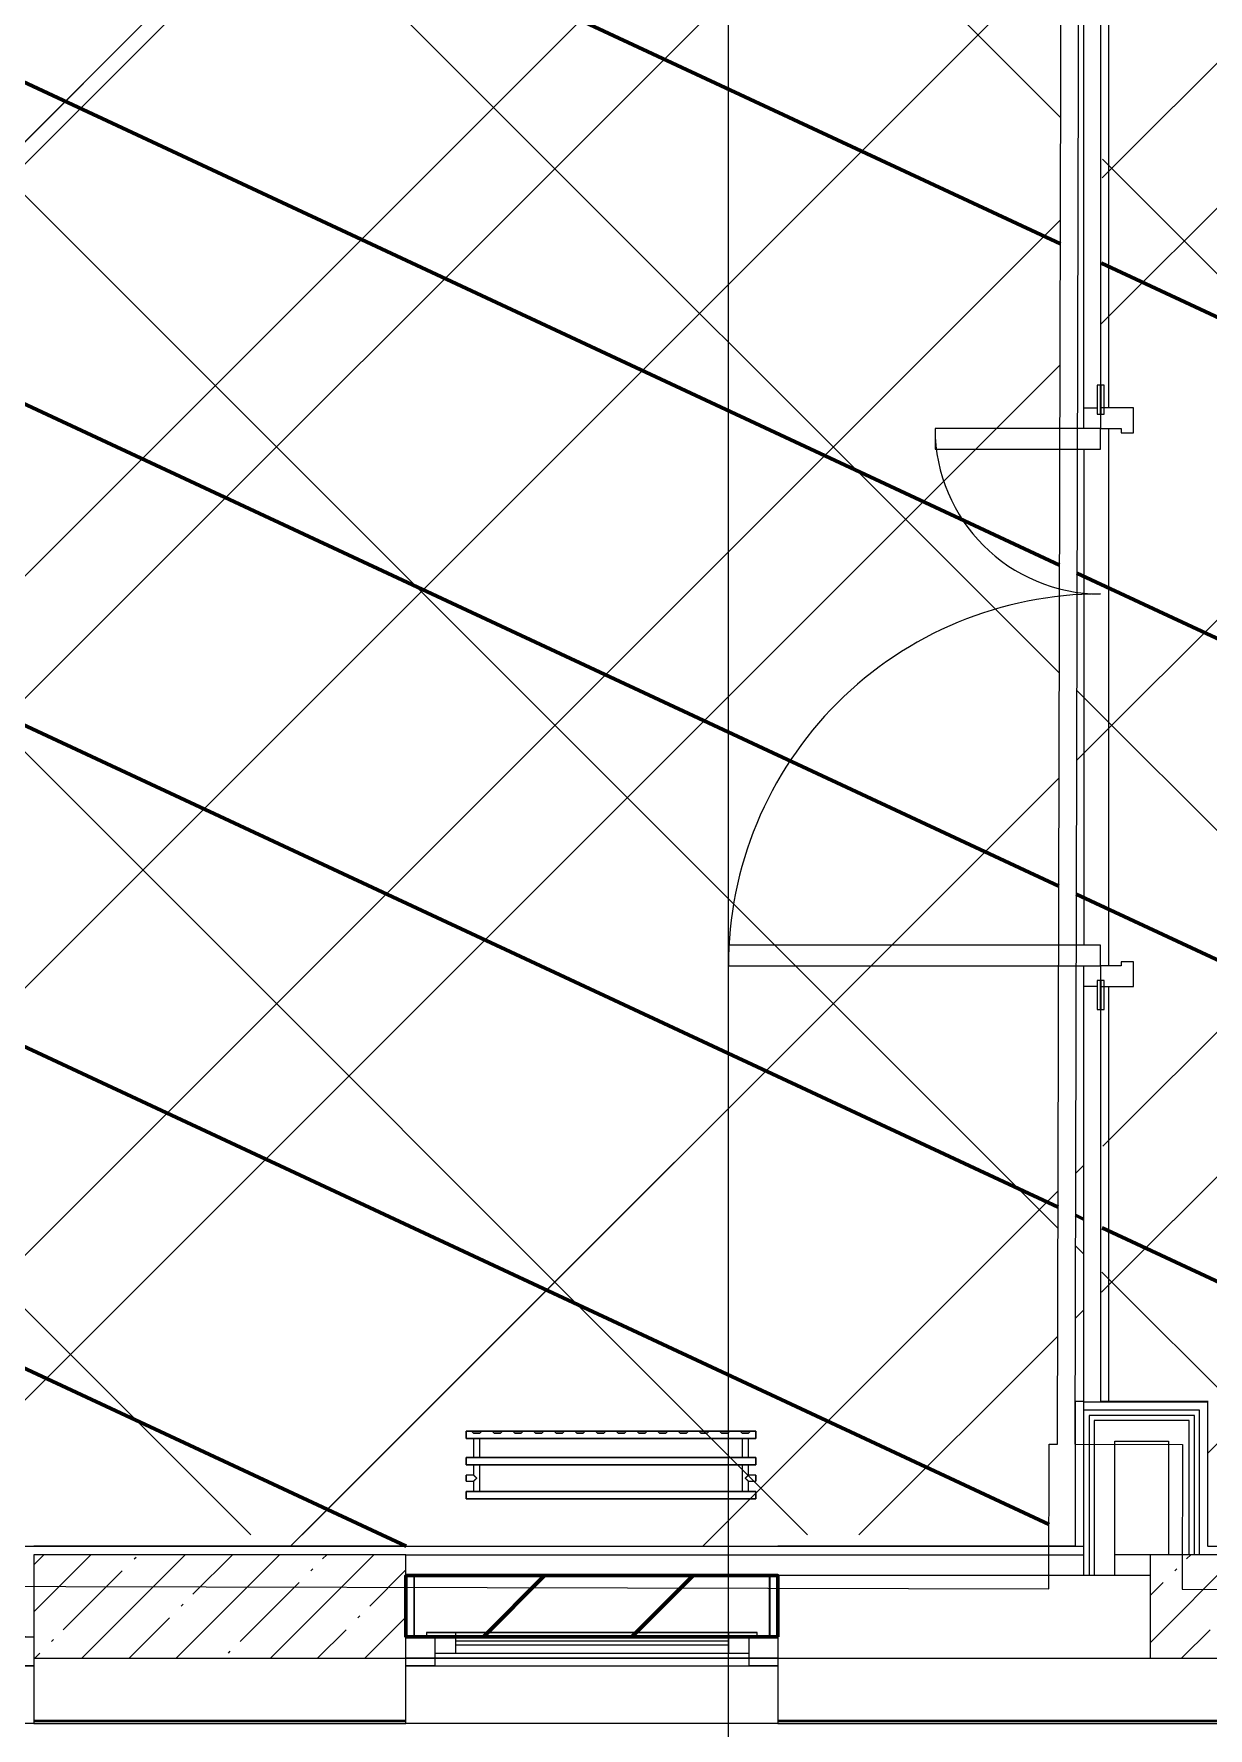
# Model space of a CAD drawing. Header units: millimetres. Extents: x -164500 to 426394, y -23753 to 102118.
# Drawn here: x 99095 to 101935, y -405 to 3694 of the extents above; entities that cross this region are included whole.
import ezdxf

# ---------------------------------------------------------------- set-up
doc = ezdxf.new("R2010")
doc.units = ezdxf.units.MM
for name, color, linetype, lineweight in [('0) шлифовка', 5, 'Continuous', 60), ('179 подоконники', 5, 'Continuous', 60), ('5.2) Л-1 Линолеум', 100, 'Continuous', 30), ('A-FLOR', 7, 'Continuous', 9), ('A-GLAZ', 7, 'Continuous', 9), ('A-GLAZ-1', 7, 'Continuous', 5), ('S-COLS-1', 7, 'Continuous', 5), ('Оси', 7, 'Continuous', 9)]:
    doc.layers.add(name, color=color, linetype=linetype, lineweight=lineweight)
doc.layers.add('2) защита вин плитк', color=6, linetype='Continuous')
doc.layers.add('3.2.1) Нал-ой пол 4 вып', color=3, linetype='Continuous')
for name, color, linetype, lineweight, true_color in [('A-DOOR-1', 7, 'Continuous', 5, 0xc0c0c0), ('A-DOOR-FRAM-1', 7, 'Continuous', 5, 0xc0c0c0), ('M-EQPM-1', 7, 'Continuous', 9, 0xb2b2b2)]:
    doc.layers.add(name, color=color, linetype=linetype, lineweight=lineweight, true_color=true_color)

# ---------------------------------------------------------------- blocks, each defined once
blk = doc.blocks.new('120_Окно_СКБ_1Ст - 120_Окно_СКБ_1Ст 900х2500_h_ с форточкой-22876038-Объем проектирования 1 этажа')
at = {"layer": 'A-GLAZ'}
for p, q in [((-450, -127), (-450, -57)), ((-450, -57), (-380, -57)), ((-380, -57), (-380, -127)), ((380, -127), (380, -57)), ((380, -57), (450, -57)), ((450, -57), (450, -127)), ((380, -87), (-380, -87)), ((-380, -87), (-380, -127)), ((-330, -137), (-330, -87)), ((330, -137), (330, -87)), ((380, -127), (380, -87)), ((-380, -127), (-450, -127)), ((-380, -127), (-400, -127)), ((-400, -127), (-400, -137)), ((-400, -137), (400, -137)), ((400, -137), (-400, -137)), ((450, -127), (380, -127)), ((400, -127), (380, -127)), ((400, -137), (400, -127))]:
    blk.add_line(p, q, dxfattribs=at)
at = {"layer": 'A-GLAZ-1'}
for p, q in [((450, -57), (-450, -57)), ((-330, -107), (330, -107)), ((330, -117), (-330, -117)), ((-430, -127), (-400, -127)), ((400, -127), (430, -127))]:
    blk.add_line(p, q, dxfattribs=at)
blk = doc.blocks.new('BSC_Колонна _Прямоугольная - 250х900-23282983-Объем проектирования 1 этажа')
at = {"layer": 'S-COLS-1'}
h = blk.add_hatch(dxfattribs=at)
h.set_pattern_fill('FP_91', color=256, style=0, pattern_type=2)
h.set_pattern_definition([(45, (-99480, -25), (-114.04925, 114.04925), []), (45, (-99365.95, -25), (-114.04925, 114.04925), [201.613, -40.323, 6.706, -33.617])])
h.paths.add_polyline_path([(450, -125), (450, 125), (-450, 125), (-450, -125)])
for p, q in [((450, 125), (-450, 125)), ((-450, 125), (-450, -125)), ((450, -125), (450, 125)), ((-450, -125), (450, -125))]:
    blk.add_line(p, q, dxfattribs=at)
blk = doc.blocks.new('BSC_Колонна _Прямоугольная - 250х900-V84-Объем проектирования 1 этажа')
at = {"layer": 'S-COLS-1'}
h = blk.add_hatch(dxfattribs=at)
h.set_pattern_fill('FP_99', color=256, style=0, pattern_type=2)
h.set_pattern_definition([(45, (-102180, -25), (-114.04925, 114.04925), []), (45, (-102065.95, -25), (-114.04925, 114.04925), [201.613, -40.323, 6.706, -33.617])])
h.paths.add_polyline_path([(450, -125), (450, 125), (-450, 125), (-450, -125)])
for p, q in [((450, 125), (-450, 125)), ((-450, 125), (-450, -125)), ((450, -125), (450, 125)), ((-450, -125), (450, -125))]:
    blk.add_line(p, q, dxfattribs=at)
blk = doc.blocks.new('110_Дверь_СКБ_2Ст - Д-5_п__в составе перегородки _не входит в спец__-32680960-Объем проектирования 1 этажа')
at = {"layer": 'A-DOOR-1'}
for p, q in [((-637.5, 900.5), (-637.5, 0.5)), ((-587.5, 900.5), (-637.5, 900.5)), ((-587.5, 0.5), (-587.5, 900.5)), ((662.5, 400.5), (612.5, 400.5)), ((612.5, 400.5), (612.5, 0.5)), ((662.5, 0.5), (662.5, 400.5)), ((-637.5, 0.5), (-587.5, 0.5)), ((612.5, 0.5), (662.5, 0.5))]:
    blk.add_line(p, q, dxfattribs=at)
for centre, radius, start, end in [((-637.5, 0.5), 900, 0, 90), ((662.5, 0.5), 400, 90, 180)]:
    blk.add_arc(centre, radius, start, end, dxfattribs=at)
at = {"layer": 'A-DOOR-FRAM-1'}
for p, q in [((-672.5, 8.5), (-742.5, 8.5)), ((-742.5, 8.5), (-742.5, 0.5)), ((-742.5, 0.5), (-672.5, 0.5)), ((-637.5, 0.5), (-687.5, 0.5)), ((-687.5, 0.5), (-687.5, -79.5)), ((-672.5, 0.5), (-687.5, 0.5)), ((-687.5, 0.5), (-687.5, -0.5)), ((-672.5, 0.5), (-672.5, 8.5)), ((-672.5, -0.5), (-672.5, 0.5)), ((-637.5, -49.5), (-637.5, 0.5)), ((662.5, 0.5), (662.5, -49.5)), ((712.5, 0.5), (662.5, 0.5)), ((767.5, 8.5), (697.5, 8.5)), ((697.5, 8.5), (697.5, 0.5)), ((712.5, 0.5), (697.5, 0.5)), ((697.5, 0.5), (697.5, -0.5)), ((697.5, 0.5), (767.5, 0.5)), ((712.5, -79.5), (712.5, 0.5)), ((712.5, -0.5), (712.5, 0.5)), ((767.5, 0.5), (767.5, 8.5)), ((-672.5, -0.5), (-742.5, -0.5)), ((-742.5, -0.5), (-742.5, -8.5)), ((-742.5, -8.5), (-672.5, -8.5)), ((-687.5, -0.5), (-672.5, -0.5)), ((-672.5, -8.5), (-672.5, -0.5)), ((697.5, -0.5), (712.5, -0.5)), ((767.5, -0.5), (697.5, -0.5)), ((697.5, -0.5), (697.5, -8.5)), ((697.5, -8.5), (767.5, -8.5)), ((767.5, -8.5), (767.5, -0.5)), ((-687.5, -79.5), (-627.5, -79.5)), ((-627.5, -49.5), (-637.5, -49.5)), ((-627.5, -79.5), (-627.5, -49.5)), ((662.5, -49.5), (652.5, -49.5)), ((652.5, -49.5), (652.5, -79.5)), ((652.5, -79.5), (712.5, -79.5))]:
    blk.add_line(p, q, dxfattribs=at)
blk = doc.blocks.new('radiator_prado_classic_z_tip_30_po exemplyaru - Classic Z Тип 30-300-V234-Объем проектирования 1 этажа')
at = {"layer": 'M-EQPM-1'}
for p, q in [((0, 228), (0, 210)), ((700, 228), (0, 228)), ((0, 210), (0, 228)), ((0, 228), (12.5, 228)), ((0, 210), (700, 210)), ((17.8, 210), (0, 210)), ((12.5, 228), (37.5, 228)), ((37.5, 228), (12.5, 228)), ((12.5, 228), (37.5, 228)), ((12.5, 228), (17.5, 223)), ((12.5, 228), (17.5, 223)), ((32.5, 223), (17.5, 223)), ((17.5, 223), (32.5, 223)), ((17.5, 210), (17.5, 164)), ((17.5, 210), (17.5, 164)), ((17.8, 210), (17.5, 210)), ((17.5, 210), (17.8, 210)), ((17.8, 210), (17.5, 210)), ((17.5, 210), (32.5, 210)), ((32.2, 210), (17.8, 210)), ((17.8, 210), (32.2, 210)), ((32.2, 210), (17.8, 210)), ((32.5, 210), (32.2, 210)), ((32.2, 210), (32.5, 210)), ((32.5, 210), (32.2, 210)), ((667.8, 210), (32.2, 210)), ((32.5, 223), (37.5, 228)), ((37.5, 228), (32.5, 223)), ((32.5, 164), (32.5, 210)), ((32.5, 164), (32.5, 210)), ((37.5, 228), (62.5, 228)), ((62.5, 228), (87.5, 228)), ((87.5, 228), (62.5, 228)), ((62.5, 228), (87.5, 228)), ((62.5, 228), (67.5, 223)), ((62.5, 228), (67.5, 223)), ((82.5, 223), (67.5, 223)), ((67.5, 223), (82.5, 223)), ((82.5, 223), (87.5, 228)), ((87.5, 228), (82.5, 223)), ((87.5, 228), (112.5, 228)), ((112.5, 228), (137.5, 228)), ((137.5, 228), (112.5, 228)), ((112.5, 228), (137.5, 228)), ((112.5, 228), (117.5, 223)), ((112.5, 228), (117.5, 223)), ((132.5, 223), (117.5, 223)), ((117.5, 223), (132.5, 223)), ((132.5, 223), (137.5, 228)), ((137.5, 228), (132.5, 223)), ((137.5, 228), (162.5, 228)), ((162.5, 228), (187.5, 228)), ((187.5, 228), (162.5, 228)), ((162.5, 228), (187.5, 228)), ((162.5, 228), (167.5, 223)), ((162.5, 228), (167.5, 223)), ((182.5, 223), (167.5, 223)), ((167.5, 223), (182.5, 223)), ((182.5, 223), (187.5, 228)), ((187.5, 228), (182.5, 223)), ((187.5, 228), (212.5, 228)), ((212.5, 228), (237.5, 228)), ((237.5, 228), (212.5, 228)), ((212.5, 228), (237.5, 228)), ((212.5, 228), (217.5, 223)), ((212.5, 228), (217.5, 223)), ((232.5, 223), (217.5, 223)), ((217.5, 223), (232.5, 223)), ((232.5, 223), (237.5, 228)), ((237.5, 228), (232.5, 223)), ((237.5, 228), (262.5, 228)), ((262.5, 228), (287.5, 228)), ((287.5, 228), (262.5, 228)), ((262.5, 228), (287.5, 228)), ((262.5, 228), (267.5, 223)), ((262.5, 228), (267.5, 223)), ((282.5, 223), (267.5, 223)), ((267.5, 223), (282.5, 223)), ((282.5, 223), (287.5, 228)), ((287.5, 228), (282.5, 223)), ((287.5, 228), (312.5, 228)), ((312.5, 228), (337.5, 228)), ((337.5, 228), (312.5, 228)), ((312.5, 228), (337.5, 228)), ((312.5, 228), (317.5, 223)), ((312.5, 228), (317.5, 223)), ((332.5, 223), (317.5, 223)), ((317.5, 223), (332.5, 223)), ((332.5, 223), (337.5, 228)), ((337.5, 228), (332.5, 223)), ((337.5, 228), (362.5, 228)), ((362.5, 228), (387.5, 228)), ((387.5, 228), (362.5, 228)), ((362.5, 228), (387.5, 228)), ((362.5, 228), (367.5, 223)), ((362.5, 228), (367.5, 223)), ((382.5, 223), (367.5, 223)), ((367.5, 223), (382.5, 223)), ((382.5, 223), (387.5, 228)), ((387.5, 228), (382.5, 223)), ((387.5, 228), (412.5, 228)), ((412.5, 228), (437.5, 228)), ((437.5, 228), (412.5, 228)), ((412.5, 228), (437.5, 228)), ((412.5, 228), (417.5, 223)), ((412.5, 228), (417.5, 223)), ((432.5, 223), (417.5, 223)), ((417.5, 223), (432.5, 223)), ((432.5, 223), (437.5, 228)), ((437.5, 228), (432.5, 223)), ((437.5, 228), (462.5, 228)), ((462.5, 228), (487.5, 228)), ((487.5, 228), (462.5, 228)), ((462.5, 228), (487.5, 228)), ((462.5, 228), (467.5, 223)), ((462.5, 228), (467.5, 223)), ((482.5, 223), (467.5, 223)), ((467.5, 223), (482.5, 223)), ((482.5, 223), (487.5, 228)), ((487.5, 228), (482.5, 223)), ((487.5, 228), (512.5, 228)), ((512.5, 228), (537.5, 228)), ((537.5, 228), (512.5, 228)), ((512.5, 228), (537.5, 228)), ((512.5, 228), (517.5, 223)), ((512.5, 228), (517.5, 223)), ((532.5, 223), (517.5, 223)), ((517.5, 223), (532.5, 223)), ((532.5, 223), (537.5, 228)), ((537.5, 228), (532.5, 223)), ((537.5, 228), (562.5, 228)), ((562.5, 228), (587.5, 228)), ((587.5, 228), (562.5, 228)), ((562.5, 228), (587.5, 228)), ((562.5, 228), (567.5, 223)), ((562.5, 228), (567.5, 223)), ((582.5, 223), (567.5, 223)), ((567.5, 223), (582.5, 223)), ((582.5, 223), (587.5, 228)), ((587.5, 228), (582.5, 223)), ((587.5, 228), (612.5, 228)), ((612.5, 228), (637.5, 228)), ((637.5, 228), (612.5, 228)), ((612.5, 228), (637.5, 228)), ((612.5, 228), (617.5, 223)), ((612.5, 228), (617.5, 223)), ((632.5, 223), (617.5, 223)), ((617.5, 223), (632.5, 223)), ((632.5, 223), (637.5, 228)), ((637.5, 228), (632.5, 223)), ((637.5, 228), (662.5, 228)), ((662.5, 228), (687.5, 228)), ((687.5, 228), (662.5, 228)), ((662.5, 228), (687.5, 228)), ((662.5, 228), (667.5, 223)), ((662.5, 228), (667.5, 223)), ((682.5, 223), (667.5, 223)), ((667.5, 223), (682.5, 223)), ((667.5, 210), (667.5, 164)), ((667.5, 210), (667.5, 164)), ((667.8, 210), (667.5, 210)), ((667.5, 210), (682.5, 210)), ((667.8, 210), (667.5, 210)), ((667.5, 210), (667.8, 210)), ((682.2, 210), (667.8, 210)), ((682.2, 210), (667.8, 210)), ((667.8, 210), (682.2, 210)), ((682.5, 210), (682.2, 210)), ((682.5, 210), (682.2, 210)), ((682.2, 210), (682.5, 210)), ((700, 210), (682.2, 210)), ((682.5, 223), (687.5, 228)), ((687.5, 228), (682.5, 223)), ((682.5, 164), (682.5, 210)), ((682.5, 164), (682.5, 210)), ((687.5, 228), (700, 228)), ((700, 210), (700, 228)), ((700, 228), (700, 210)), ((700, 164), (0, 164)), ((0, 164), (0, 146)), ((0, 146), (0, 164)), ((0, 164), (17.8, 164)), ((17.8, 164), (17.5, 164)), ((17.5, 164), (17.8, 164)), ((17.8, 164), (17.5, 164)), ((17.5, 164), (32.5, 164)), ((32.2, 164), (17.8, 164)), ((17.8, 164), (32.2, 164)), ((32.2, 164), (17.8, 164)), ((32.5, 164), (32.2, 164)), ((32.2, 164), (32.5, 164)), ((32.5, 164), (32.2, 164)), ((32.2, 164), (667.8, 164)), ((667.8, 164), (667.5, 164)), ((667.5, 164), (682.5, 164)), ((667.8, 164), (667.5, 164)), ((667.5, 164), (667.8, 164)), ((682.2, 164), (667.8, 164)), ((682.2, 164), (667.8, 164)), ((667.8, 164), (682.2, 164)), ((682.5, 164), (682.2, 164)), ((682.5, 164), (682.2, 164)), ((682.2, 164), (682.5, 164)), ((682.2, 164), (700, 164)), ((700, 146), (700, 164)), ((700, 164), (700, 146)), ((0, 146), (700, 146)), ((18.5, 146), (0, 146)), ((17.5, 146), (17.5, 121.5)), ((17.5, 146), (17.5, 121.5)), ((17.5, 146), (18.5, 146)), ((18.5, 146), (17.5, 146)), ((17.5, 146), (18.5, 146)), ((32.5, 146), (17.5, 146)), ((18.5, 146), (32.2, 146)), ((32.2, 146), (18.5, 146)), ((18.5, 146), (32.2, 146)), ((32.2, 146), (32.5, 146)), ((32.5, 146), (32.2, 146)), ((32.2, 146), (32.5, 146)), ((667.8, 146), (32.2, 146)), ((32.5, 82), (32.5, 146)), ((32.5, 82), (32.5, 146)), ((667.5, 146), (667.5, 82)), ((667.5, 146), (667.5, 82)), ((667.5, 146), (667.8, 146)), ((682.5, 146), (667.5, 146)), ((667.5, 146), (667.8, 146)), ((667.8, 146), (667.5, 146)), ((667.8, 146), (681.5, 146)), ((667.8, 146), (681.5, 146)), ((681.5, 146), (667.8, 146)), ((681.5, 146), (682.5, 146)), ((681.5, 146), (682.5, 146)), ((682.5, 146), (681.5, 146)), ((700, 146), (681.5, 146)), ((682.5, 121.5), (682.5, 146)), ((682.5, 121.5), (682.5, 146)), ((17.5, 121.5), (0, 121.5)), ((17.5, 121.5), (0, 121.5)), ((0, 121.5), (0, 120.5)), ((0, 106.5), (0, 121.5)), ((0, 120.5), (0, 107.5)), ((0, 120.5), (0, 119.3)), ((0, 114), (0, 120.5)), ((0, 120.5), (0, 120.5)), ((0, 119.3), (0, 117.8)), ((0, 117.8), (0, 114)), ((0, 114), (0, 110.3)), ((0, 107.5), (0, 114)), ((0, 110.3), (0, 108.7)), ((0, 108.7), (0, 107.5)), ((0, 107.5), (0, 106.5)), ((0, 107.5), (0, 107.5)), ((0, 106.5), (17.5, 106.5)), ((0, 106.5), (17.5, 106.5)), ((700, 82), (0, 82)), ((0, 82), (0, 64)), ((0, 64), (0, 82)), ((0, 82), (18.5, 82)), ((17.5, 106.5), (17.5, 82)), ((17.5, 106.5), (17.5, 82)), ((18.5, 82), (17.5, 82)), ((17.5, 82), (18.5, 82)), ((18.5, 82), (17.5, 82)), ((17.5, 82), (32.5, 82)), ((32.2, 82), (18.5, 82)), ((18.5, 82), (32.2, 82)), ((32.2, 82), (18.5, 82)), ((32.5, 82), (32.2, 82)), ((32.2, 82), (32.5, 82)), ((32.5, 82), (32.2, 82)), ((32.2, 82), (667.8, 82)), ((667.8, 82), (667.5, 82)), ((667.5, 82), (682.5, 82)), ((667.8, 82), (667.5, 82)), ((667.5, 82), (667.8, 82)), ((681.5, 82), (667.8, 82)), ((681.5, 82), (667.8, 82)), ((667.8, 82), (681.5, 82)), ((682.5, 82), (681.5, 82)), ((682.5, 82), (681.5, 82)), ((681.5, 82), (682.5, 82)), ((681.5, 82), (700, 82)), ((700, 121.5), (682.5, 121.5)), ((700, 121.5), (682.5, 121.5)), ((682.5, 82), (682.5, 106.5)), ((682.5, 106.5), (700, 106.5)), ((682.5, 82), (682.5, 106.5)), ((682.5, 106.5), (700, 106.5)), ((700, 121.5), (700, 106.5)), ((700, 120.5), (700, 121.5)), ((700, 121.5), (700, 120.5)), ((700, 120.5), (700, 121.5)), ((700, 107.5), (700, 120.5)), ((700, 120.5), (700, 107.5)), ((700, 107.5), (700, 120.5)), ((700, 106.5), (700, 107.5)), ((700, 107.5), (700, 106.5)), ((700, 106.5), (700, 107.5)), ((700, 64), (700, 82)), ((700, 82), (700, 64)), ((700, 64), (0, 64)), ((0, 64), (700, 64))]:
    blk.add_line(p, q, dxfattribs=at)
for points, knots in [([(18.5, 120.5), (18.4, 120.6), (18.3, 120.7), (18.1, 120.9), (17.9, 121.1), (17.8, 121.2), (17.7, 121.3), (17.5, 121.5), (17.5, 121.5), (17.5, 121.5)], [0.7142857, 0.7142857, 0.7142857, 0.7142857, 0.75, 0.7857143, 0.8214286, 0.8571429, 0.8928571, 0.9285714, 1, 1, 1, 1]), ([(17.5, 121.5), (17.5, 121.5), (17.5, 121.5), (17.7, 121.3), (17.8, 121.2), (17.9, 121.1), (18.1, 120.9), (18.3, 120.7), (18.4, 120.6), (18.5, 120.5)], [0, 0, 0, 0, 0.0714286, 0.1071429, 0.1428571, 0.1785714, 0.2142857, 0.25, 0.2857143, 0.2857143, 0.2857143, 0.2857143]), ([(17.5, 121.5), (17.5, 121.5), (17.5, 121.5), (17.7, 121.3), (17.8, 121.2), (17.9, 121.1), (18.1, 120.9), (18.3, 120.7), (18.4, 120.6), (18.5, 120.5)], [0, 0, 0, 0, 0.0714286, 0.1071429, 0.1428571, 0.1785714, 0.2142857, 0.25, 0.2857143, 0.2857143, 0.2857143, 0.2857143]), ([(25, 114), (24.5, 114.5), (23.6, 115.4), (22.4, 116.6), (21.6, 117.4), (21.1, 117.9), (20.8, 118.2), (20.5, 118.5), (20.2, 118.8), (19.8, 119.1), (19.6, 119.4), (19.3, 119.7), (19, 120), (18.7, 120.3), (18.5, 120.5), (18.3, 120.7), (18.1, 120.9), (17.9, 121.1), (17.8, 121.2), (17.7, 121.3), (17.5, 121.5), (17.5, 121.5), (17.5, 121.5)], [0, 0, 0, 0, 0.142857, 0.285714, 0.357143, 0.392857, 0.428571, 0.464286, 0.5, 0.535714, 0.571429, 0.607143, 0.642857, 0.678571, 0.714286, 0.75, 0.785714, 0.821429, 0.857143, 0.892857, 0.928571, 1, 1, 1, 1]), ([(17.5, 106.5), (17.5, 106.5), (17.5, 106.5), (17.7, 106.7), (17.8, 106.8), (17.9, 106.9), (18.1, 107.1), (18.3, 107.3), (18.5, 107.5), (18.7, 107.7), (19, 108), (19.3, 108.3), (19.6, 108.6), (19.8, 108.9), (20.3, 109.3), (20.7, 109.7), (21.1, 110.1), (21.6, 110.6), (22.4, 111.4), (23.6, 112.6), (24.5, 113.5), (25, 114)], [0, 0, 0, 0, 0.071429, 0.107143, 0.142857, 0.178571, 0.214286, 0.25, 0.285714, 0.321429, 0.357143, 0.392857, 0.428571, 0.464286, 0.5, 0.571429, 0.607143, 0.642857, 0.714286, 0.857143, 1, 1, 1, 1]), ([(17.5, 106.5), (17.5, 106.5), (17.5, 106.5), (17.7, 106.7), (17.8, 106.8), (17.9, 106.9), (18.1, 107.1), (18.3, 107.3), (18.4, 107.4), (18.5, 107.5)], [0, 0, 0, 0, 0.0714286, 0.1071429, 0.1428571, 0.1785714, 0.2142857, 0.25, 0.2857143, 0.2857143, 0.2857143, 0.2857143]), ([(18.5, 107.5), (18.4, 107.4), (18.3, 107.3), (18.1, 107.1), (17.9, 106.9), (17.8, 106.8), (17.7, 106.7), (17.5, 106.5), (17.5, 106.5), (17.5, 106.5)], [0.7142857, 0.7142857, 0.7142857, 0.7142857, 0.75, 0.7857143, 0.8214286, 0.8571429, 0.8928571, 0.9285714, 1, 1, 1, 1]), ([(18.5, 107.5), (18.4, 107.4), (18.3, 107.3), (18.1, 107.1), (17.9, 106.9), (17.8, 106.8), (17.7, 106.7), (17.5, 106.5), (17.5, 106.5), (17.5, 106.5)], [0.7142857, 0.7142857, 0.7142857, 0.7142857, 0.75, 0.7857143, 0.8214286, 0.8571429, 0.8928571, 0.9285714, 1, 1, 1, 1]), ([(22.1, 116.9), (21.9, 117.1), (21.6, 117.4), (21.1, 117.9), (20.8, 118.2), (20.5, 118.5), (20.2, 118.8), (19.9, 119.2), (19.7, 119.3), (19.6, 119.4)], [0.2857143, 0.2857143, 0.2857143, 0.2857143, 0.3571429, 0.3928571, 0.4285714, 0.4642857, 0.5, 0.5357143, 0.5714286, 0.5714286, 0.5714286, 0.5714286]), ([(19.6, 119.4), (19.7, 119.3), (19.9, 119.2), (20.3, 118.7), (20.7, 118.3), (21.1, 117.9), (21.6, 117.4), (21.9, 117.1), (22.1, 116.9)], [0.4285714, 0.4285714, 0.4285714, 0.4285714, 0.4642857, 0.5, 0.5714286, 0.6071429, 0.6428571, 0.7142857, 0.7142857, 0.7142857, 0.7142857]), ([(19.6, 119.4), (19.7, 119.3), (19.8, 119.1), (20.3, 118.7), (20.7, 118.3), (21.1, 117.9), (21.6, 117.4), (21.9, 117.1), (22.1, 116.9)], [0.4285714, 0.4285714, 0.4285714, 0.4285714, 0.4642857, 0.5, 0.5714286, 0.6071429, 0.6428571, 0.7142857, 0.7142857, 0.7142857, 0.7142857]), ([(19.6, 108.6), (19.7, 108.7), (19.9, 108.8), (20.3, 109.3), (20.7, 109.7), (21.1, 110.1), (21.6, 110.6), (21.9, 110.9), (22.1, 111.1)], [0.4285714, 0.4285714, 0.4285714, 0.4285714, 0.4642857, 0.5, 0.5714286, 0.6071429, 0.6428571, 0.7142857, 0.7142857, 0.7142857, 0.7142857]), ([(22.1, 111.1), (21.9, 110.9), (21.6, 110.6), (21.1, 110.1), (20.8, 109.8), (20.5, 109.5), (20.2, 109.2), (19.9, 108.8), (19.7, 108.7), (19.6, 108.6)], [0.2857143, 0.2857143, 0.2857143, 0.2857143, 0.3571429, 0.3928571, 0.4285714, 0.4642857, 0.5, 0.5357143, 0.5714286, 0.5714286, 0.5714286, 0.5714286]), ([(22.1, 111.1), (21.9, 110.9), (21.6, 110.6), (21.1, 110.1), (20.8, 109.8), (20.5, 109.5), (20.2, 109.2), (19.8, 108.9), (19.7, 108.7), (19.6, 108.6)], [0.2857143, 0.2857143, 0.2857143, 0.2857143, 0.3571429, 0.3928571, 0.4285714, 0.4642857, 0.5, 0.5357143, 0.5714286, 0.5714286, 0.5714286, 0.5714286]), ([(675, 114), (675.5, 114.5), (676.4, 115.4), (677.6, 116.6), (678.4, 117.4), (678.9, 117.9), (679.2, 118.2), (679.5, 118.5), (679.8, 118.8), (680.1, 119.2), (680.4, 119.4), (680.7, 119.7), (681, 120), (681.3, 120.3), (681.5, 120.5), (681.7, 120.7), (681.9, 120.9), (682.1, 121.1), (682.2, 121.2), (682.3, 121.3), (682.5, 121.5), (682.5, 121.5), (682.5, 121.5)], [0, 0, 0, 0, 0.142857, 0.285714, 0.357143, 0.392857, 0.428571, 0.464286, 0.5, 0.535714, 0.571429, 0.607143, 0.642857, 0.678571, 0.714286, 0.75, 0.785714, 0.821429, 0.857143, 0.892857, 0.928571, 1, 1, 1, 1]), ([(682.5, 106.5), (682.5, 106.5), (682.5, 106.5), (682.3, 106.7), (682.2, 106.8), (682.1, 106.9), (681.9, 107.1), (681.7, 107.3), (681.5, 107.5), (681.3, 107.7), (681, 108), (680.7, 108.3), (680.4, 108.6), (680.1, 108.8), (679.7, 109.3), (679.3, 109.7), (678.9, 110.1), (678.4, 110.6), (677.6, 111.4), (676.4, 112.6), (675.5, 113.5), (675, 114)], [0, 0, 0, 0, 0.071429, 0.107143, 0.142857, 0.178571, 0.214286, 0.25, 0.285714, 0.321429, 0.357143, 0.392857, 0.428571, 0.464286, 0.5, 0.571429, 0.607143, 0.642857, 0.714286, 0.857143, 1, 1, 1, 1]), ([(680.4, 119.4), (680.3, 119.3), (680.1, 119.2), (679.7, 118.7), (679.3, 118.3), (678.9, 117.9), (678.4, 117.4), (678.1, 117.1), (677.9, 116.9)], [0.4285714, 0.4285714, 0.4285714, 0.4285714, 0.4642857, 0.5, 0.5714286, 0.6071429, 0.6428571, 0.7142857, 0.7142857, 0.7142857, 0.7142857]), ([(677.9, 116.9), (678.1, 117.1), (678.4, 117.4), (678.9, 117.9), (679.2, 118.2), (679.5, 118.5), (679.8, 118.8), (680.1, 119.2), (680.3, 119.3), (680.4, 119.4)], [0.2857143, 0.2857143, 0.2857143, 0.2857143, 0.3571429, 0.3928571, 0.4285714, 0.4642857, 0.5, 0.5357143, 0.5714286, 0.5714286, 0.5714286, 0.5714286]), ([(679.2, 118.2), (679.1, 118.1), (678.9, 117.9), (678.4, 117.4), (678.1, 117.1), (677.9, 116.9)], [0.5714286, 0.5714286, 0.5714286, 0.5714286, 0.6071429, 0.6428571, 0.7142857, 0.7142857, 0.7142857, 0.7142857]), ([(677.9, 111.1), (678.1, 110.9), (678.4, 110.6), (678.9, 110.1), (679.2, 109.8), (679.5, 109.5), (679.8, 109.2), (680.1, 108.8), (680.3, 108.7), (680.4, 108.6)], [0.2857143, 0.2857143, 0.2857143, 0.2857143, 0.3571429, 0.3928571, 0.4285714, 0.4642857, 0.5, 0.5357143, 0.5714286, 0.5714286, 0.5714286, 0.5714286]), ([(677.9, 111.1), (678.1, 110.9), (678.4, 110.6), (678.9, 110.1), (679.2, 109.8), (679.5, 109.5), (679.8, 109.2), (680.1, 108.8), (680.3, 108.7), (680.4, 108.6)], [0.2857143, 0.2857143, 0.2857143, 0.2857143, 0.3571429, 0.3928571, 0.4285714, 0.4642857, 0.5, 0.5357143, 0.5714286, 0.5714286, 0.5714286, 0.5714286]), ([(680.4, 108.6), (680.3, 108.7), (680.1, 108.8), (679.7, 109.3), (679.3, 109.7), (678.9, 110.1), (678.4, 110.6), (678.1, 110.9), (677.9, 111.1)], [0.4285714, 0.4285714, 0.4285714, 0.4285714, 0.4642857, 0.5, 0.5714286, 0.6071429, 0.6428571, 0.7142857, 0.7142857, 0.7142857, 0.7142857]), ([(680.4, 119.4), (680.3, 119.3), (680.1, 119.2), (679.7, 118.7), (679.4, 118.4), (679.2, 118.2)], [0.4285714, 0.4285714, 0.4285714, 0.4285714, 0.4642857, 0.5, 0.5714286, 0.5714286, 0.5714286, 0.5714286]), ([(682.5, 121.5), (682.5, 121.5), (682.5, 121.5), (682.3, 121.3), (682.2, 121.2), (682.1, 121.1), (681.9, 120.9), (681.7, 120.7), (681.6, 120.6), (681.5, 120.5)], [0, 0, 0, 0, 0.0714286, 0.1071429, 0.1428571, 0.1785714, 0.2142857, 0.25, 0.2857143, 0.2857143, 0.2857143, 0.2857143]), ([(682.5, 121.5), (682.5, 121.5), (682.5, 121.5), (682.3, 121.3), (682.2, 121.2), (682.1, 121.1), (681.9, 120.9), (681.7, 120.7), (681.6, 120.6), (681.5, 120.5)], [0, 0, 0, 0, 0.0714286, 0.1071429, 0.1428571, 0.1785714, 0.2142857, 0.25, 0.2857143, 0.2857143, 0.2857143, 0.2857143]), ([(681.5, 120.5), (681.6, 120.6), (681.7, 120.7), (681.9, 120.9), (682.1, 121.1), (682.2, 121.2), (682.3, 121.3), (682.5, 121.5), (682.5, 121.5), (682.5, 121.5)], [0.7142857, 0.7142857, 0.7142857, 0.7142857, 0.75, 0.7857143, 0.8214286, 0.8571429, 0.8928571, 0.9285714, 1, 1, 1, 1]), ([(681.5, 107.5), (681.6, 107.4), (681.7, 107.3), (681.9, 107.1), (682.1, 106.9), (682.2, 106.8), (682.3, 106.7), (682.5, 106.5), (682.5, 106.5), (682.5, 106.5)], [0.7142857, 0.7142857, 0.7142857, 0.7142857, 0.75, 0.7857143, 0.8214286, 0.8571429, 0.8928571, 0.9285714, 1, 1, 1, 1]), ([(681.5, 107.5), (681.6, 107.4), (681.7, 107.3), (681.9, 107.1), (682.1, 106.9), (682.2, 106.8), (682.3, 106.7), (682.5, 106.5), (682.5, 106.5), (682.5, 106.5)], [0.7142857, 0.7142857, 0.7142857, 0.7142857, 0.75, 0.7857143, 0.8214286, 0.8571429, 0.8928571, 0.9285714, 1, 1, 1, 1]), ([(682.5, 106.5), (682.5, 106.5), (682.5, 106.5), (682.3, 106.7), (682.2, 106.8), (682.1, 106.9), (681.9, 107.1), (681.7, 107.3), (681.6, 107.4), (681.5, 107.5)], [0, 0, 0, 0, 0.0714286, 0.1071429, 0.1428571, 0.1785714, 0.2142857, 0.25, 0.2857143, 0.2857143, 0.2857143, 0.2857143])]:
    blk.add_open_spline(points, degree=3, knots=knots, dxfattribs=at)
for points in [[(19.6, 119.4), (19.5, 119.5), (19.3, 119.7), (19, 120), (18.7, 120.3), (18.6, 120.4), (18.5, 120.5)], [(18.5, 120.5), (18.6, 120.4), (18.7, 120.3), (19, 120), (19.3, 119.7), (19.5, 119.5), (19.6, 119.4)], [(18.5, 120.5), (18.6, 120.4), (18.7, 120.3), (19, 120), (19.3, 119.7), (19.5, 119.5), (19.6, 119.4)], [(18.5, 107.5), (18.6, 107.6), (18.7, 107.7), (19, 108), (19.3, 108.3), (19.5, 108.5), (19.6, 108.6)], [(19.6, 108.6), (19.5, 108.5), (19.3, 108.3), (19, 108), (18.7, 107.7), (18.6, 107.6), (18.5, 107.5)], [(19.6, 108.6), (19.5, 108.5), (19.3, 108.3), (19, 108), (18.7, 107.7), (18.6, 107.6), (18.5, 107.5)], [(25, 114), (24.5, 114.5), (23.6, 115.4), (22.6, 116.4), (22.1, 116.9)], [(22.1, 116.9), (22.6, 116.4), (23.6, 115.4), (24.5, 114.5), (25, 114)], [(22.1, 116.9), (22.6, 116.4), (23.6, 115.4), (24.5, 114.5), (25, 114)], [(22.1, 111.1), (22.6, 111.6), (23.6, 112.6), (24.5, 113.5), (25, 114)], [(25, 114), (24.5, 113.5), (23.6, 112.6), (22.6, 111.6), (22.1, 111.1)], [(25, 114), (24.5, 113.5), (23.6, 112.6), (22.6, 111.6), (22.1, 111.1)], [(677.9, 116.9), (677.4, 116.4), (676.4, 115.4), (675.5, 114.5), (675, 114)], [(677.9, 116.9), (677.4, 116.4), (676.4, 115.4), (675.5, 114.5), (675, 114)], [(675, 114), (675.5, 114.5), (676.4, 115.4), (677.4, 116.4), (677.9, 116.9)], [(675, 114), (675.5, 113.5), (676.4, 112.6), (677.4, 111.6), (677.9, 111.1)], [(675, 114), (675.5, 113.5), (676.4, 112.6), (677.4, 111.6), (677.9, 111.1)], [(677.9, 111.1), (677.4, 111.6), (676.4, 112.6), (675.5, 113.5), (675, 114)], [(681.5, 120.5), (681.4, 120.4), (681.3, 120.3), (681, 120), (680.7, 119.7), (680.5, 119.5), (680.4, 119.4)], [(681.5, 120.5), (681.4, 120.4), (681.3, 120.3), (681, 120), (680.7, 119.7), (680.5, 119.5), (680.4, 119.4)], [(680.4, 119.4), (680.5, 119.5), (680.7, 119.7), (681, 120), (681.3, 120.3), (681.4, 120.4), (681.5, 120.5)], [(680.4, 108.6), (680.5, 108.5), (680.7, 108.3), (681, 108), (681.3, 107.7), (681.4, 107.6), (681.5, 107.5)], [(680.4, 108.6), (680.5, 108.5), (680.7, 108.3), (681, 108), (681.3, 107.7), (681.4, 107.6), (681.5, 107.5)], [(681.5, 107.5), (681.4, 107.6), (681.3, 107.7), (681, 108), (680.7, 108.3), (680.5, 108.5), (680.4, 108.6)]]:
    blk.add_open_spline(points, degree=3, dxfattribs=at)

msp = doc.modelspace()

# ---------------------------------------------------------------- hatches: boundary and pattern name
at = {"layer": '0) шлифовка', "true_color": 0x2776bb}
h = msp.add_hatch(dxfattribs=at)
h.set_pattern_fill('ANSI31', color=152, scale=222, angle=110)
h.paths.add_polyline_path([(107122.766, 5322.081), (107116.733, 5322.095), (107117.829, 5788.936), (107129.595, 8231.556), (107131.123, 8882.194), (107131.12, 8883.103), (107125.092, 8883.118), (107128.012, 10127.027), (101695.702, 10139.779), (101695.702, 5042.938), (101675.702, 2948.652), (101675.702, 2843.938), (101683.702, 2843.938), (101683.702, 2788.938), (101754.702, 2788.938), (101754.702, 2728.938), (101724.702, 2728.938), (101674.702, 2738.938), (101674.702, 2773.938), (101666.702, 2773.938), (101666.702, 2788.938), (101618.804, 2788.938), (101613.161, 384.938), (101633.702, 384.938), (101633.702, 1388.938), (101634.702, 1388.938), (101666.702, 1388.938), (101666.702, 1403.938), (101674.702, 1438.938), (101724.702, 1438.938), (101724.702, 1448.938), (101754.702, 1448.938), (101754.702, 1388.938), (101683.702, 1388.938), (101683.702, 1333.938), (101675.702, 384.938), (101935.702, 384.938), (101935.702, 34.938), (102944.702, 34.938), (105244.702, 34.938), (105510.35, 34.938), (105510.908, 272.796), (105573.702, 272.649), (105573.702, 384.938), (106095.702, 384.938), (106095.702, 34.938), (106294.702, 34.938), (107110.354, 34.938), (107110.952, 289.481), (107110.959, 292.698), (107116.121, 2491.552), (107116.667, 2724.096), (107110.635, 2724.111), (107111.566, 3120.882)])
h = msp.add_hatch(dxfattribs=at)
h.set_pattern_fill('ANSI31', color=152, scale=222, angle=110)
h.paths.add_polyline_path([(101581.806, 4920.032), (94201.827, 4937.356), (94205.207, 6377.352), (92115.702, 6382.257), (92115.702, 5018.938), (92094.702, 4994.707), (92094.702, 4958.938), (92063.872, 4958.938), (92060.867, 3678.938), (92094.702, 3678.938), (92094.702, 3633.938), (92102.702, 3633.938), (92102.702, 3618.938), (92115.702, 3618.938), (92115.702, 388.938), (92510.702, 388.938), (92510.702, 34.938), (92794.702, 34.938), (93694.702, 34.938), (94844.702, 34.938), (97060.327, 34.938), (97060.932, 292.631), (97123.702, 292.484), (97123.702, 384.938), (98215.702, 384.938), (98215.702, 34.938), (99094.702, 34.938), (99994.702, 34.938), (100894.702, 34.938), (101550.339, 34.938), (101550.918, 281.592), (101570.918, 281.545)])
at = {"layer": '179 подоконники'}
h = msp.add_hatch(dxfattribs=at)
h.set_pattern_fill('ANSI31', color=256, scale=80)
h.set_pattern_definition([(45, (205553.12, 26879), (-179.6051, 179.6051), [])])
h.paths.add_polyline_path([(100894.702, -184.062), (99994.702, -184.062), (99994.702, -36.062), (100894.702, -36.062)])
at = {"layer": '2) защита вин плитк'}
h = msp.add_hatch(dxfattribs=at)
h.set_pattern_fill('ANSI31', color=256, scale=222)
h.paths.add_polyline_path([(107122.766, 5322.081), (107116.733, 5322.095), (107117.829, 5788.936), (107129.595, 8231.556), (107131.123, 8882.194), (107131.12, 8883.103), (107125.092, 8883.118), (107128.012, 10127.027), (101695.702, 10139.779), (101695.702, 5042.938), (101675.702, 2948.652), (101675.702, 2843.938), (101683.702, 2843.938), (101683.702, 2788.938), (101754.702, 2788.938), (101754.702, 2728.938), (101724.702, 2728.938), (101674.702, 2738.938), (101674.702, 2773.938), (101666.702, 2773.938), (101666.702, 2788.938), (101618.804, 2788.938), (101613.161, 384.938), (101633.702, 384.938), (101633.702, 1388.938), (101634.702, 1388.938), (101666.702, 1388.938), (101666.702, 1403.938), (101674.702, 1438.938), (101724.702, 1438.938), (101724.702, 1448.938), (101754.702, 1448.938), (101754.702, 1388.938), (101683.702, 1388.938), (101683.702, 1333.938), (101675.702, 384.938), (101935.702, 384.938), (101935.702, 34.938), (102944.702, 34.938), (105244.702, 34.938), (105510.35, 34.938), (105510.908, 272.796), (105573.702, 272.649), (105573.702, 384.938), (106095.702, 384.938), (106095.702, 34.938), (106294.702, 34.938), (107110.354, 34.938), (107110.952, 289.481), (107110.959, 292.698), (107116.121, 2491.552), (107116.667, 2724.096), (107110.635, 2724.111), (107111.566, 3120.882)])
h = msp.add_hatch(dxfattribs=at)
h.set_pattern_fill('ANSI31', color=256, scale=222)
h.paths.add_polyline_path([(101581.806, 4920.032), (94201.827, 4937.356), (94205.207, 6377.352), (92115.702, 6382.257), (92115.702, 5018.938), (92094.702, 4994.707), (92094.702, 4958.938), (92063.872, 4958.938), (92060.867, 3678.938), (92094.702, 3678.938), (92094.702, 3633.938), (92102.702, 3633.938), (92102.702, 3618.938), (92115.702, 3618.938), (92115.702, 388.938), (92510.702, 388.938), (92510.702, 34.938), (92794.702, 34.938), (93694.702, 34.938), (94844.702, 34.938), (97060.327, 34.938), (97060.932, 292.631), (97123.702, 292.484), (97123.702, 384.938), (98215.702, 384.938), (98215.702, 34.938), (99094.702, 34.938), (99994.702, 34.938), (100894.702, 34.938), (101550.339, 34.938), (101550.918, 281.592), (101570.918, 281.545)])
at = {"layer": '3.2.1) Нал-ой пол 4 вып'}
h = msp.add_hatch(dxfattribs=at)
h.set_pattern_fill('ANSI31', color=256, scale=300)
h.paths.add_polyline_path([(107122.766, 5349.917), (107116.733, 5349.931), (107117.829, 5816.772), (107129.595, 8259.392), (107131.123, 8910.03), (107131.12, 8910.94), (107125.092, 8910.954), (107128.012, 10154.863), (101695.702, 10167.615), (101695.702, 5070.774), (101675.702, 2976.488), (101675.702, 2871.774), (101683.702, 2871.774), (101683.702, 2816.774), (101754.702, 2816.774), (101754.702, 2756.774), (101724.702, 2756.774), (101674.702, 2766.774), (101674.702, 2801.774), (101666.702, 2801.774), (101666.702, 2816.774), (101618.804, 2816.774), (101613.161, 412.774), (101633.702, 412.774), (101633.702, 1416.774), (101634.702, 1416.774), (101666.702, 1416.774), (101666.702, 1431.774), (101674.702, 1466.774), (101724.702, 1466.774), (101724.702, 1476.774), (101754.702, 1476.774), (101754.702, 1416.774), (101683.702, 1416.774), (101683.702, 1361.774), (101675.702, 412.774), (101935.702, 412.774), (101935.702, 62.774), (102944.702, 62.774), (105244.702, 62.774), (105510.35, 62.774), (105510.908, 300.632), (105573.702, 300.485), (105573.702, 412.774), (106095.702, 412.774), (106095.702, 62.774), (106294.702, 62.774), (107110.354, 62.774), (107110.952, 317.318), (107110.959, 320.534), (107116.121, 2519.389), (107116.667, 2751.933), (107110.635, 2751.947), (107111.566, 3148.718)])
h = msp.add_hatch(dxfattribs=at)
h.set_pattern_fill('ANSI31', color=256, scale=300)
h.paths.add_polyline_path([(101581.806, 4947.868), (94201.827, 4965.192), (94205.207, 6405.188), (92115.702, 6410.093), (92115.702, 5046.774), (92094.702, 5022.543), (92094.702, 4986.774), (92063.872, 4986.774), (92060.867, 3706.774), (92094.702, 3706.774), (92094.702, 3661.774), (92102.702, 3661.774), (92102.702, 3646.774), (92115.702, 3646.774), (92115.702, 416.774), (92510.702, 416.774), (92510.702, 62.774), (92794.702, 62.774), (93694.702, 62.774), (94844.702, 62.774), (97060.327, 62.774), (97060.932, 320.468), (97123.702, 320.32), (97123.702, 412.774), (98215.702, 412.774), (98215.702, 62.774), (99094.702, 62.774), (99994.702, 62.774), (100894.702, 62.774), (101550.339, 62.774), (101550.918, 309.428), (101570.918, 309.381)])
at = {"layer": '5.2) Л-1 Линолеум'}
h = msp.add_hatch(dxfattribs=at)
h.set_pattern_fill('ANSI37', color=256, scale=300)
h.paths.add_polyline_path([(107122.766, 5349.917), (107116.733, 5349.931), (107117.829, 5816.772), (107129.595, 8259.392), (107131.123, 8910.03), (107131.12, 8910.94), (107125.092, 8910.954), (107128.012, 10154.863), (101695.702, 10167.615), (101695.702, 5070.774), (101675.702, 2976.488), (101675.702, 2871.774), (101683.702, 2871.774), (101683.702, 2816.774), (101754.702, 2816.774), (101754.702, 2756.774), (101724.702, 2756.774), (101674.702, 2766.774), (101674.702, 2801.774), (101666.702, 2801.774), (101666.702, 2816.774), (101618.804, 2816.774), (101613.161, 412.774), (101633.702, 412.774), (101633.702, 1416.774), (101634.702, 1416.774), (101666.702, 1416.774), (101666.702, 1431.774), (101674.702, 1466.774), (101724.702, 1466.774), (101724.702, 1476.774), (101754.702, 1476.774), (101754.702, 1416.774), (101683.702, 1416.774), (101683.702, 1361.774), (101675.702, 412.774), (101935.702, 412.774), (101935.702, 62.774), (102944.702, 62.774), (105244.702, 62.774), (105510.35, 62.774), (105510.908, 300.632), (105573.702, 300.485), (105573.702, 412.774), (106095.702, 412.774), (106095.702, 62.774), (106294.702, 62.774), (107110.354, 62.774), (107110.952, 317.318), (107110.959, 320.534), (107116.121, 2519.389), (107116.667, 2751.933), (107110.635, 2751.947), (107111.566, 3148.718)])
h = msp.add_hatch(dxfattribs=at)
h.set_pattern_fill('ANSI37', color=256, scale=300)
h.paths.add_polyline_path([(101581.806, 4947.868), (94201.827, 4965.192), (94205.207, 6405.188), (92115.702, 6410.093), (92115.702, 5046.774), (92094.702, 5022.543), (92094.702, 4986.774), (92063.872, 4986.774), (92060.867, 3706.774), (92094.702, 3706.774), (92094.702, 3661.774), (92102.702, 3661.774), (92102.702, 3646.774), (92115.702, 3646.774), (92115.702, 416.774), (92510.702, 416.774), (92510.702, 62.774), (92794.702, 62.774), (93694.702, 62.774), (94844.702, 62.774), (97060.327, 62.774), (97060.932, 320.468), (97123.702, 320.32), (97123.702, 412.774), (98215.702, 412.774), (98215.702, 62.774), (99094.702, 62.774), (99994.702, 62.774), (100894.702, 62.774), (101550.339, 62.774), (101550.918, 309.428), (101570.918, 309.381)])

# ---------------------------------------------------------------- linework, layer by layer
for p, q in [((101674.702, 5043.938), (101674.702, 2843.938)), ((101675.702, 2843.938), (101675.702, 5042.938)), ((101633.702, 5022.938), (101633.702, 2788.938)), ((101633.702, 2788.938), (101634.702, 2788.938)), ((101634.702, 2788.938), (101666.702, 2788.938)), ((101634.702, 1388.938), (101633.702, 1388.938)), ((101633.702, 1388.938), (101633.702, 383.938)), ((101666.702, 1388.938), (101634.702, 1388.938)), ((101674.702, 1333.938), (101674.702, 383.938)), ((101675.702, 384.938), (101675.702, 1333.938)), ((101613.702, 384.938), (101613.702, 34.938)), ((101614.702, 384.938), (101613.702, 384.938)), ((101634.702, 384.938), (101614.702, 384.938)), ((101614.702, 33.938), (101614.702, 383.938)), ((101633.702, 383.938), (101674.702, 383.938)), ((101634.702, -36.062), (101634.702, 386.656)), ((101674.702, 383.938), (101934.702, 383.938)), ((101935.702, 384.938), (101675.702, 384.938)), ((101914.702, 363.938), (101634.702, 363.938)), ((101647.202, 351.438), (101647.202, -36.062)), ((101902.202, 351.438), (101647.202, 351.438)), ((101659.702, 338.938), (101659.702, -36.062)), ((101889.702, 338.938), (101659.702, 338.938)), ((101889.702, 13.938), (101889.702, 338.938)), ((101902.202, 13.938), (101902.202, 351.438)), ((101914.702, 13.938), (101914.702, 363.938)), ((101709.702, -36.062), (101709.702, 288.938)), ((101709.702, 288.938), (101839.702, 288.938)), ((101839.702, 288.938), (101839.702, 13.938)), ((98215.702, 34.938), (99094.702, 34.938)), ((99994.702, 34.938), (99094.702, 34.938)), ((99094.702, 34.938), (99094.702, 33.938)), ((99994.702, 33.938), (99994.702, 34.938)), ((99994.702, 34.938), (100894.702, 34.938)), ((99994.702, 13.938), (101634.702, 13.938)), ((101613.702, 34.938), (100894.702, 34.938)), ((100894.702, 34.938), (100894.702, 33.938)), ((101934.702, 34.938), (101934.702, 33.938)), ((100014.702, -36.062), (99994.702, -36.062)), ((100014.702, -184.062), (100014.702, -36.062)), ((100015.702, -36.062), (100014.702, -36.062)), ((100015.702, -184.062), (100015.702, -36.062)), ((100873.702, -36.062), (100873.702, -184.062)), ((100874.702, -36.062), (100873.702, -36.062)), ((100874.702, -36.062), (100874.702, -184.062)), ((100894.702, -36.062), (100874.702, -36.062)), ((101794.702, -36.062), (100894.702, -36.062)), ((100894.702, -36.062), (100894.702, -386.062)), ((99994.702, -184.062), (100014.702, -184.062)), ((100014.702, -184.062), (100015.702, -184.062)), ((100873.702, -184.062), (100874.702, -184.062)), ((100874.702, -184.062), (100894.702, -184.062)), ((99094.702, -236.062), (99094.702, -386.062)), ((99994.702, -386.062), (99994.702, -236.062)), ((99994.702, -236.062), (101794.702, -236.062)), ((100894.702, -236.062), (99994.702, -236.062)), ((100894.702, -236.062), (101794.702, -236.062)), ((99094.702, -394.062), (98194.702, -394.062)), ((99094.702, -386.062), (99094.702, -394.062)), ((99094.702, -386.062), (99994.702, -386.062)), ((99094.702, -389.062), (99994.702, -389.062)), ((99094.702, -394.062), (99994.702, -394.062)), ((99994.702, -394.062), (99994.702, -386.062)), ((100894.702, -394.062), (99994.702, -394.062)), ((100894.702, -386.062), (100894.702, -394.062)), ((100894.702, -386.062), (102944.702, -386.062)), ((100894.702, -389.062), (102944.702, -389.062)), ((100894.702, -394.062), (102944.702, -394.062))]:
    msp.add_line(p, q)
at = {"flags": 128}
msp.add_lwpolyline([(107128.012, 10127.027), (101656.06, 10139.872), (101643.854, 4940.386), (101623.854, 4940.433), (101612.919, 281.946), (101872.918, 281.336), (101872.097, -68.663), (105510.087, -77.203)], dxfattribs=at)
msp.add_lwpolyline([(92443.123, -46.53), (97060.11, -57.368), (97060.932, 292.631), (98152.929, 290.068), (98152.107, -59.931), (101550.098, -67.907), (101550.918, 281.592), (101570.918, 281.545), (101581.806, 4920.032), (94201.827, 4937.356), (94205.207, 6377.352), (92067.213, 6382.371), (92052.945, 304.387), (92443.944, 303.469)], close=True, dxfattribs=at)
at = {"layer": '179 подоконники'}
msp.add_lwpolyline([(100894.702, -184.062), (99994.702, -184.062), (99994.702, -36.062), (100894.702, -36.062)], close=True, dxfattribs=at)
at = {"layer": 'A-FLOR'}
for p, q in [((101694.702, 2788.938), (101694.702, 10242.938)), ((101634.702, 2738.938), (101634.702, 5023.938)), ((101694.702, 1438.938), (101694.702, 2738.938)), ((101634.702, 2688.938), (101634.702, 1488.938)), ((101634.702, 386.656), (101634.702, 1438.938)), ((101694.702, 385.186), (101694.702, 1388.938)), ((101934.702, 385.186), (101694.702, 385.186)), ((101934.702, 34.938), (101934.702, 383.938)), ((101634.702, 33.938), (98214.702, 33.938)), ((101839.702, 13.938), (101709.702, 13.938)), ((105574.702, 33.938), (101934.702, 33.938))]:
    msp.add_line(p, q, dxfattribs=at)
at = {"layer": 'Оси'}
msp.add_lwpolyline([(100774.702, -2042.321), (100774.702, 2957.679), (100774.702, 16892.225), (100774.702, 21892.225)], dxfattribs=at)

# ---------------------------------------------------------------- block references
at = {"rotation": 89.99999999999991}
msp.add_blockref('110_Дверь_СКБ_2Ст - Д-5_п__в составе перегородки _не входит в спец__-32680960-Объем проектирования 1 этажа', (101675.202, 2076.438), dxfattribs=at)
for name, p in [('BSC_Колонна _Прямоугольная - 250х900-23282983-Объем проектирования 1 этажа', (99544.702, -111.062)), ('BSC_Колонна _Прямоугольная - 250х900-V84-Объем проектирования 1 этажа', (102244.702, -111.062))]:
    msp.add_blockref(name, p)
at = {"color": 3, "rotation": 180}
for p in [(98644.702, -311.062), (100444.702, -311.062)]:
    msp.add_blockref('120_Окно_СКБ_1Ст - 120_Окно_СКБ_1Ст 900х2500_h_ с форточкой-22876038-Объем проектирования 1 этажа', p, dxfattribs=at)
at = {"layer": 'M-EQPM-1'}
msp.add_blockref('radiator_prado_classic_z_tip_30_po exemplyaru - Classic Z Тип 30-300-V234-Объем проектирования 1 этажа', (100140.802, 85.638), dxfattribs=at)

doc.saveas('drawing.dxf')
